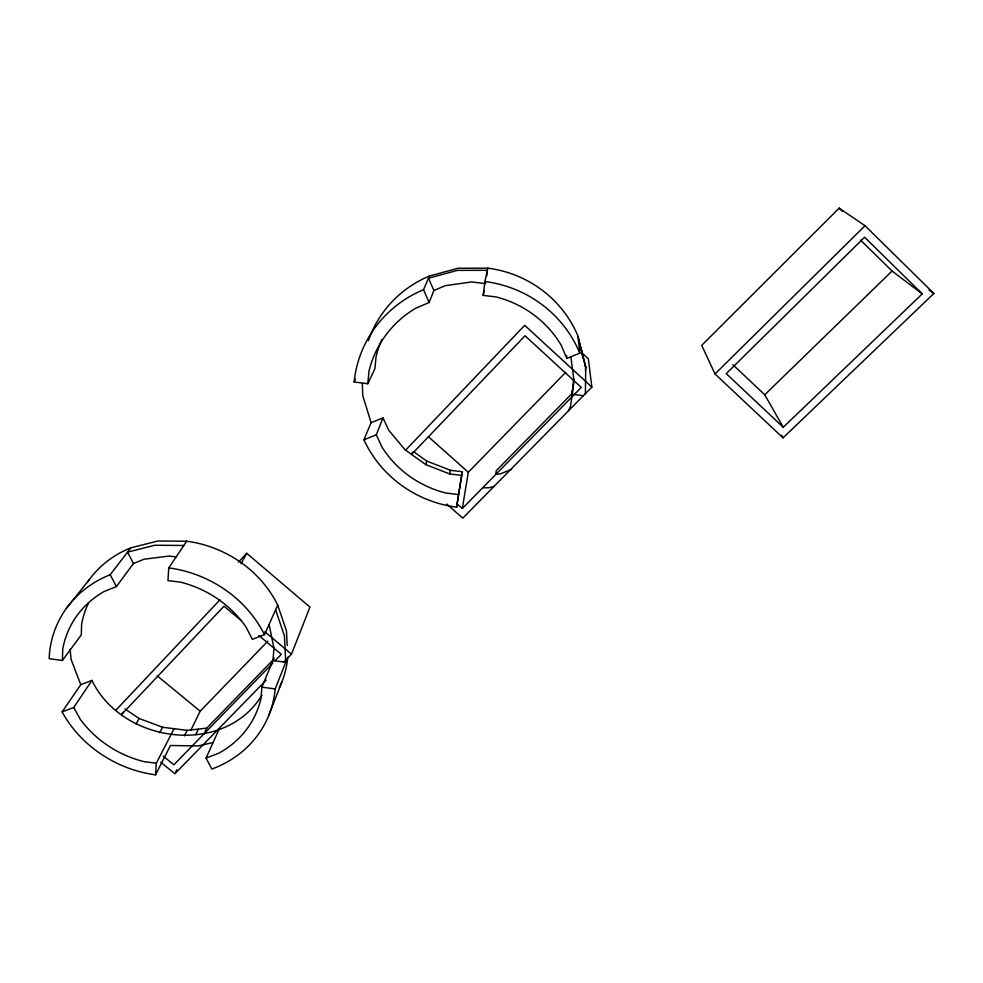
<?xml version="1.0" encoding="UTF-8"?>
<svg xmlns="http://www.w3.org/2000/svg" width="983" height="983" viewBox="0 0 983 983"><rect width="100%" height="100%" fill="white"/><g stroke="black" fill="none" stroke-linecap="round" stroke-linejoin="round"><path stroke-width="1.47" d="M585.389 393.655L585.745 367.224L578.115 336.481A111.853 108.695 10.9 0 0 487.863 268.162L458.041 268.248L429.448 276.002A111.853 108.695 10.9 0 0 368.392 340.732M287.183 645.475L286.446 630.865L277.734 605.11A109.813 98.386 24 0 0 186.696 541.215L157.956 540.982L130.85 547.826L110.194 574.723A115.208 102.404 23.7 0 0 49.15 658.684L62.384 660.453L62.752 649.161A102.551 91.136 23.7 0 1 103.793 591.668L116.387 586.568L133.455 563.542L144.108 559.204L169.285 556.034L176.141 556.882M261.982 695.165C223.854 757.229 121.88 743.16 91.972 680.396L80.79 684.696L62.113 711.901A115.208 102.404 23.7 0 0 155.547 774.85L156.297 763.226L174.065 728.71M186.696 541.215L168.757 567.891L167.946 580.597L180.479 582.157A102.551 91.136 23.7 0 1 246.045 627.08L252.312 639.319L264.488 634.674L277.734 605.11M274.024 658.008L261.859 687.154L260.999 698.348A102.551 91.136 23.7 0 1 218.41 753.383L206.061 758.065L211.824 769.062A115.208 102.404 23.7 0 0 275.179 688.936L287.269 658.438M355.551 379.254L354.15 381.969L367.802 383.739L368.957 371.439A104.554 101.2 10.9 0 1 415.674 308.257L429.129 302.531L433.872 290.526L428.502 278.189L457.328 270.386L487.396 270.3L486.659 276.223M585.389 370.099L585.745 367.224L578.385 339.147M362.346 383.481L362.727 395.473L371.095 422.69L363.919 439.794A117.468 113.696 10.9 0 0 456.604 507.179L462.256 471.742L450.447 470.292L426.733 461.064L413.769 451.775M578.115 336.481L579.798 353.167L566.798 358.39L561.146 345.119A104.554 101.2 10.9 0 0 496.12 296.94L483.194 295.392L484.926 281.519L487.863 268.162M462.256 471.742L456.604 507.179M571.799 397.046L573.617 379.278M456.653 503.493L462.317 508.506L468.313 472.258L565.716 372.348M461.605 475.391L449.71 473.929L450.447 470.292M483.194 295.392L484.14 290.98M449.71 473.929L425.799 464.627L426.733 461.064M412.246 452.094L411.558 454.416L525.033 335.768L581.26 387.425L462.317 508.506M268.961 714.973L281.777 682.177M283.841 662.001L291.472 654.174L309.952 607.113L246.733 553.306L238.341 562.239M363.919 439.794L376.28 434.83L382.977 417.898L388.678 430.136L404.996 449.723L425.799 464.627M568.506 410.808L570.57 406.004L574.047 380.765L570.853 356.817M354.15 381.969A117.468 113.696 10.9 0 1 423.526 289.702L429.448 276.002M206.061 758.065L219.123 729.189M204.157 733.674L206.762 728.133L273.815 659.126M367.802 383.739L374.904 368.699L376.034 356.841A100.352 97.452 10.9 0 1 381.809 339.725M195.764 734.62L198.419 729.079M175.552 772.368L176.854 769.664M190.739 730.443L200.188 711.2L267.769 641.211M184.411 735.911L187.163 730.369L206.762 728.133M155.547 774.85L170.464 745.495L198.21 745.95L213.139 742.484M159.651 732.777L162.588 727.248L187.163 730.369M240.995 563.787L246.733 553.306M136.047 723.943L139.156 718.487L162.588 727.248M122.986 712.22L121.695 714.383L224.013 606.167L241.425 620.814M62.113 711.901L73.725 707.477L91.972 680.396M62.384 660.453L81.27 634.957L81.65 624.045A98.509 88.151 24 0 1 88.396 603.427M66.426 608.293L88.962 580.044M115.711 710.39L219.897 599.888M405.61 450.165L524.701 325.324L591.84 387.105L462.76 518.164L446.786 504.046M272.758 663.132L173.88 764.811L163.289 756.197M275.007 660.822L281.298 654.346L258.848 635.448M266.209 680.089L174.9 773.732L160.708 762.218M571.59 393.95L496.206 470.746L495.825 474.396L500.593 473.781L511.651 469.358M839.15 208.15L701.715 345.365L715.022 373.97L783.021 437.853L933.85 293.487L865.028 225.709L839.15 208.15L842.394 211.32M715.022 373.97L865.028 225.709M783.242 427.273L764.749 394.761L892.072 271.038L922.251 293.88L783.242 427.273L726.24 373.626L864.61 237.222L922.251 293.88M433.872 290.526L445.225 285.684L471.582 281.937L485.725 283.632M371.095 422.69L382.977 417.898M493.957 486.499L488.821 487.777L482.714 487.74M183.821 545.479L154.859 545.246L127.544 552.127L133.455 563.542M458.189 494.51L445.803 492.999A104.554 101.2 10.9 0 1 382.24 447.535L376.28 434.83M156.297 763.226L144.268 761.69A102.551 91.136 23.7 0 1 80.237 719.224L73.725 707.477M583.386 395.694L572.192 394.244L571.971 391.173M261.859 687.154L275.179 688.936M124.927 708.989L139.156 718.487M929.058 289.973L933.85 293.487M157.231 675.837L200.188 711.2M264.82 631.725L291.472 654.174M428.318 436.636L468.313 472.258M581.69 352.725L588.35 358.869L591.84 387.105M732.913 364.718L764.749 394.761M860.567 240.11L892.072 271.038M781.546 435.199L783.021 437.853M110.194 574.723L116.387 586.568M584.553 364.828L585.745 367.224M423.526 289.702L429.129 302.531M80.79 684.696L71.12 659.519L70.112 649.308M275.621 609.841L284.406 635.78L285.758 662.247L272.967 660.539L273.95 648.141L269.133 624.647M582.759 357.935L581.776 350.452L582.071 353.229M566.626 355.539L566.798 358.39M484.926 281.519A117.468 113.696 10.9 0 1 579.798 353.167M168.757 567.891A115.208 102.404 23.7 0 1 264.488 634.674M87.229 582.538A109.813 98.386 24 0 1 130.85 547.826M287.773 657.16A109.813 98.386 24 0 1 279.356 687.67"/></g></svg>
